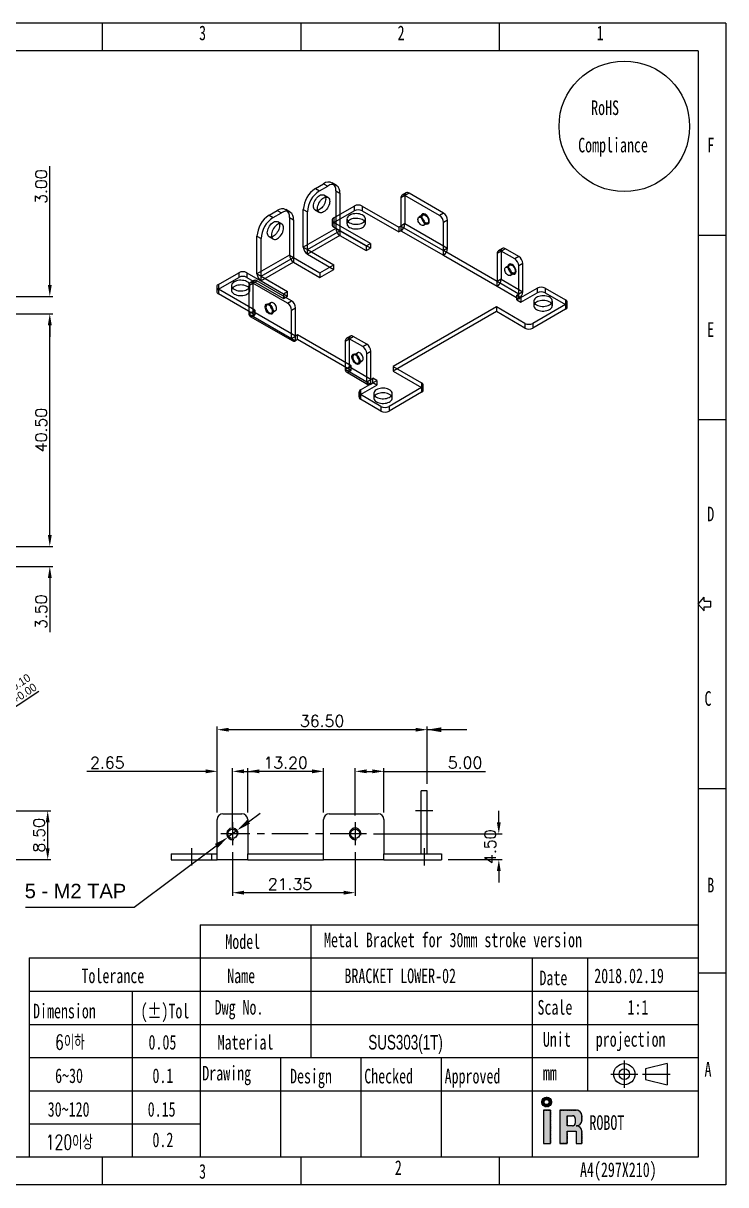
# Model space of a CAD drawing. Header units: millimetres. Extents: x 0 to 585, y 0 to 202.
# Drawn here: x 163.7 to 285.9, y 0 to 202.2 of the extents above; entities that cross this region are included whole.
import ezdxf

# ---------------------------------------------------------------- set-up
doc = ezdxf.new("R2010")
doc.units = ezdxf.units.MM
doc.header["$LTSCALE"] = 0.5
doc.linetypes.add('CENTER', pattern=[0.6, 0.375, -0.075, 0.075, -0.075])
doc.linetypes.add('CENTERX2', pattern=[20.32, 12.7, -2.54, 2.54, -2.54])
for name, color, linetype in [('C', 1, 'Continuous'), ('CENTER', 1, 'CENTERX2'), ('Construction', 6, 'Continuous'), ('LOGO', 100, 'Continuous'), ('TEXT', 102, 'Continuous')]:
    doc.layers.add(name, color=color, linetype=linetype)
doc.styles.add('SLDTEXTSTYLE0', font='TXT', dxfattribs={"width": 0.7})
doc.styles.add('SLDTEXTSTYLE1', font='TXT', dxfattribs={"width": 0.7, "bigfont": 'bigfont'})
doc.styles.get("Standard").update_dxf_attribs({"font": 'arial.ttf'})
doc.styles.add('USER2', font='SIMPLEX.SHX')
doc.dimstyles.new('BASE80', dxfattribs={"dimscale": 0.8, "dimtxt": 2.5, "dimasz": 2.5, "dimexe": 0.7, "dimexo": 1.5, "dimtad": 1, "dimzin": 1, "dimdsep": 46, "dimtxsty": 'USER2', "dimcen": 0, "dimclrd": 6, "dimclre": 6, "dimclrt": 3, "dimadec": 0, "dimazin": 0, "dimtfac": 1, "dimtofl": 0, "dimtmove": 0, "dimatfit": 3, "dimfxl": 1, "dimtolj": 1, "dimtzin": 0, "dimlwe": -1, "dimarcsym": 0})
doc.dimstyles.new('ISO-25', dxfattribs={"dimtxt": 2.5, "dimasz": 2.5, "dimexe": 1.25, "dimexo": 0.625, "dimtad": 1, "dimtxsty": 'Standard', "dimcen": 2.5, "dimadec": 0, "dimazin": 0, "dimtfac": 1, "dimtmove": 0, "dimatfit": 3, "dimfxl": 1, "dimarcsym": 0})

# ---------------------------------------------------------------- blocks, each defined once
blk = doc.blocks.new('*D180')
at = {"color": 6}
for p, q in [((141.67, 65.08), (168.5, 65.08)), ((152.88, 56.58), (168.5, 56.58))]:
    blk.add_line(p, q, dxfattribs=at)
at = {"color": 6, "lineweight": -2}
blk.add_line((167.94, 58.58), (167.94, 63.08), dxfattribs=at)
at = {"color": 6}
for points in [[(167.6, 63.08), (168.27, 63.08), (167.94, 65.08)], [(167.6, 58.58), (168.27, 58.58), (167.94, 56.58)]]:
    blk.add_solid(points, dxfattribs=at)
at = {"layer": 'Defpoints', "color": 0}
for p in [(140.47, 65.08), (167.94, 65.08), (151.68, 56.58)]:
    blk.add_point(p, dxfattribs=at)
at = {"color": 3, "lineweight": 9, "insert": (166.44, 60.83), "char_height": 2, "attachment_point": 5, "rotation": 90, "style": 'USER2'}
blk.add_mtext('\\A1;8.50', dxfattribs=at)
blk = doc.blocks.new('*D201')
at = {"color": 6, "lineweight": -2}
blk.add_line((166.41, 85.84), (137.6, 67), dxfattribs=at)
at = {"color": 6}
blk.add_solid([(137.42, 67.27), (137.79, 66.72), (135.93, 65.9)], dxfattribs=at)
at = {"layer": 'Defpoints', "color": 0}
for p in [(135.93, 65.9), (133.42, 64.26)]:
    blk.add_point(p, dxfattribs=at)
at = {"color": 5, "insert": (160.35, 84.42), "char_height": 2, "attachment_point": 5, "rotation": 33.1951, "style": 'USER2'}
blk.add_mtext('\\A1;{\\fMS PGothic|b0|i0|c129|p34;\\C5;∅3.00\\H0.7x;\\S+0.10^ +0.00;}', dxfattribs=at)
blk = doc.blocks.new('*D153')
at = {"color": 6}
for p, q in [((144.18, 151.6), (168.86, 151.6)), ((149.68, 111.1), (168.86, 111.1))]:
    blk.add_line(p, q, dxfattribs=at)
at = {"color": 6, "lineweight": -2}
blk.add_line((168.3, 113.1), (168.3, 149.6), dxfattribs=at)
at = {"color": 6}
for points in [[(167.97, 149.6), (168.64, 149.6), (168.3, 151.6)], [(167.97, 113.1), (168.64, 113.1), (168.3, 111.1)]]:
    blk.add_solid(points, dxfattribs=at)
at = {"layer": 'Defpoints', "color": 0}
for p in [(142.98, 151.6), (168.3, 151.6), (148.48, 111.1)]:
    blk.add_point(p, dxfattribs=at)
at = {"color": 3, "lineweight": 9, "insert": (166.8, 131.35), "char_height": 2, "attachment_point": 5, "rotation": 90, "style": 'USER2'}
blk.add_mtext('\\A1;40.50', dxfattribs=at)
blk = doc.blocks.new('*D154')
at = {"color": 6, "lineweight": -2}
for p, q in [((168.3, 156.6), (168.3, 177.27)), ((168.3, 149.6), (168.3, 147.6))]:
    blk.add_line(p, q, dxfattribs=at)
at = {"color": 6}
for p, q in [((146.68, 154.6), (168.86, 154.6)), ((146.78, 151.6), (168.86, 151.6))]:
    blk.add_line(p, q, dxfattribs=at)
for points in [[(167.97, 156.6), (168.64, 156.6), (168.3, 154.6)], [(167.97, 149.6), (168.64, 149.6), (168.3, 151.6)]]:
    blk.add_solid(points, dxfattribs=at)
at = {"layer": 'Defpoints', "color": 0}
for p in [(145.48, 154.6), (145.58, 151.6), (168.3, 151.6)]:
    blk.add_point(p, dxfattribs=at)
at = {"color": 3, "lineweight": 9, "insert": (166.8, 173.72), "char_height": 2, "attachment_point": 5, "rotation": 90, "style": 'USER2'}
blk.add_mtext('\\A1;3.00', dxfattribs=at)
blk = doc.blocks.new('*D214')
at = {"color": 6, "lineweight": -2}
for p, q in [((168.3, 113.1), (168.3, 115.1)), ((168.3, 105.6), (168.3, 96.18))]:
    blk.add_line(p, q, dxfattribs=at)
at = {"color": 6}
for p, q in [((149.68, 111.1), (168.86, 111.1)), ((151.68, 107.6), (168.86, 107.6))]:
    blk.add_line(p, q, dxfattribs=at)
for points in [[(167.97, 113.1), (168.64, 113.1), (168.3, 111.1)], [(167.97, 105.6), (168.64, 105.6), (168.3, 107.6)]]:
    blk.add_solid(points, dxfattribs=at)
at = {"layer": 'Defpoints', "color": 0}
for p in [(148.48, 111.1), (168.3, 111.1), (150.48, 107.6)]:
    blk.add_point(p, dxfattribs=at)
at = {"color": 3, "lineweight": 9, "insert": (166.8, 99.73), "char_height": 2, "attachment_point": 5, "rotation": 90, "style": 'USER2'}
blk.add_mtext('\\A1;3.50', dxfattribs=at)
blk = doc.blocks.new('*D172')
at = {"color": 1, "lineweight": -2}
for p, q in [((202.88, 63.17), (204.89, 64.67)), ((200.88, 61.68), (199.28, 60.48)), ((182.98, 48.31), (197.27, 58.98)), ((164.09, 48.31), (182.98, 48.31))]:
    blk.add_line(p, q, dxfattribs=at)
blk.add_arc((200.08, 61.08), 1, 195, 274.048, dxfattribs=at)
at = {"color": 1}
for points in [[(202.63, 63.51), (203.13, 62.84), (200.88, 61.68)], [(197.02, 59.32), (197.52, 58.65), (199.28, 60.48)]]:
    blk.add_solid(points, dxfattribs=at)
at = {"layer": 'Defpoints', "color": 0}
for p in [(200.88, 61.68), (199.28, 60.48)]:
    blk.add_point(p, dxfattribs=at)
at = {"color": 2, "insert": (172.77, 51.11), "char_height": 2.5, "attachment_point": 5}
blk.add_mtext('5 - M2 TAP ', dxfattribs=at)
blk = doc.blocks.new('*D173')
at = {"color": 6}
for p, q in [((221.43, 64.28), (221.43, 72.51)), ((226.43, 64.78), (226.43, 72.51))]:
    blk.add_line(p, q, dxfattribs=at)
at = {"color": 6, "lineweight": -2}
for p, q in [((223.43, 71.95), (224.43, 71.95)), ((226.43, 71.95), (244.09, 71.95))]:
    blk.add_line(p, q, dxfattribs=at)
at = {"color": 6}
for points in [[(223.43, 72.29), (223.43, 71.62), (221.43, 71.95)], [(224.43, 72.29), (224.43, 71.62), (226.43, 71.95)]]:
    blk.add_solid(points, dxfattribs=at)
at = {"layer": 'Defpoints', "color": 0}
for p in [(226.43, 71.95), (221.43, 63.08), (226.43, 63.58)]:
    blk.add_point(p, dxfattribs=at)
at = {"color": 3, "lineweight": 9, "insert": (240.55, 73.45), "char_height": 2, "attachment_point": 5, "style": 'USER2'}
blk.add_mtext('\\A1;5.00', dxfattribs=at)
blk = doc.blocks.new('*D174')
at = {"color": 6, "lineweight": -2}
for p, q in [((246.42, 63.08), (246.42, 65.08)), ((246.42, 54.58), (246.42, 52.58))]:
    blk.add_line(p, q, dxfattribs=at)
at = {"color": 6}
for p, q in [((224.63, 61.08), (246.98, 61.08)), ((237.63, 56.58), (246.98, 56.58))]:
    blk.add_line(p, q, dxfattribs=at)
for points in [[(246.08, 63.08), (246.75, 63.08), (246.42, 61.08)], [(246.08, 54.58), (246.75, 54.58), (246.42, 56.58)]]:
    blk.add_solid(points, dxfattribs=at)
at = {"layer": 'Defpoints', "color": 0}
for p in [(223.43, 61.08), (246.42, 61.08), (236.43, 56.58)]:
    blk.add_point(p, dxfattribs=at)
at = {"color": 3, "lineweight": 9, "insert": (244.92, 58.83), "char_height": 2, "attachment_point": 5, "rotation": 90, "style": 'USER2'}
blk.add_mtext('\\A1;4.50', dxfattribs=at)
blk = doc.blocks.new('*D175')
at = {"color": 6, "lineweight": -2}
for p, q in [((195.43, 71.95), (174.76, 71.95)), ((202.08, 71.95), (204.08, 71.95))]:
    blk.add_line(p, q, dxfattribs=at)
at = {"color": 6}
for p, q in [((197.43, 64.78), (197.43, 72.51)), ((200.08, 62.28), (200.08, 72.51))]:
    blk.add_line(p, q, dxfattribs=at)
for points in [[(195.43, 72.29), (195.43, 71.62), (197.43, 71.95)], [(202.08, 72.29), (202.08, 71.62), (200.08, 71.95)]]:
    blk.add_solid(points, dxfattribs=at)
at = {"layer": 'Defpoints', "color": 0}
for p in [(197.43, 71.95), (197.43, 63.58), (200.08, 61.08)]:
    blk.add_point(p, dxfattribs=at)
at = {"color": 3, "lineweight": 9, "insert": (178.31, 73.45), "char_height": 2, "attachment_point": 5, "style": 'USER2'}
blk.add_mtext('\\A1;2.65', dxfattribs=at)
blk = doc.blocks.new('*D220')
at = {"color": 6}
for p, q in [((197.43, 64.78), (197.43, 79.76)), ((233.93, 69.78), (233.93, 79.76))]:
    blk.add_line(p, q, dxfattribs=at)
at = {"color": 6, "lineweight": -2}
blk.add_line((231.93, 79.2), (199.43, 79.2), dxfattribs=at)
at = {"color": 6}
for points in [[(199.43, 79.53), (199.43, 78.86), (197.43, 79.2)], [(231.93, 79.53), (231.93, 78.86), (233.93, 79.2)]]:
    blk.add_solid(points, dxfattribs=at)
at = {"layer": 'Defpoints', "color": 0}
for p in [(197.43, 79.2), (233.93, 68.58), (197.43, 63.58)]:
    blk.add_point(p, dxfattribs=at)
at = {"color": 3, "lineweight": 9, "insert": (215.68, 80.7), "char_height": 2, "attachment_point": 5, "style": 'USER2'}
blk.add_mtext('\\A1;36.50', dxfattribs=at)
blk = doc.blocks.new('*D176')
at = {"color": 6}
for p, q in [((202.73, 64.78), (202.73, 72.51)), ((215.93, 64.78), (215.93, 72.51))]:
    blk.add_line(p, q, dxfattribs=at)
at = {"color": 6, "lineweight": -2}
blk.add_line((213.93, 71.95), (204.73, 71.95), dxfattribs=at)
at = {"color": 6}
for points in [[(204.73, 72.29), (204.73, 71.62), (202.73, 71.95)], [(213.93, 72.29), (213.93, 71.62), (215.93, 71.95)]]:
    blk.add_solid(points, dxfattribs=at)
at = {"layer": 'Defpoints', "color": 0}
for p in [(202.73, 71.95), (202.73, 63.58), (215.93, 63.58)]:
    blk.add_point(p, dxfattribs=at)
at = {"color": 3, "lineweight": 9, "insert": (209.33, 73.45), "char_height": 2, "attachment_point": 5, "style": 'USER2'}
blk.add_mtext('\\A1;13.20', dxfattribs=at)
blk = doc.blocks.new('*D221')
at = {"color": 6}
for p, q in [((200.08, 57.88), (200.08, 50.27)), ((221.43, 57.88), (221.43, 50.27))]:
    blk.add_line(p, q, dxfattribs=at)
at = {"color": 6, "lineweight": -2}
blk.add_line((219.43, 50.83), (202.08, 50.83), dxfattribs=at)
at = {"color": 6}
for points in [[(202.08, 51.17), (202.08, 50.5), (200.08, 50.83)], [(219.43, 51.17), (219.43, 50.5), (221.43, 50.83)]]:
    blk.add_solid(points, dxfattribs=at)
at = {"layer": 'Defpoints', "color": 0}
for p in [(200.08, 59.08), (221.43, 59.08), (200.08, 50.83)]:
    blk.add_point(p, dxfattribs=at)
at = {"color": 3, "lineweight": 9, "insert": (210.09, 52.33), "char_height": 2, "attachment_point": 5, "style": 'USER2'}
blk.add_mtext('\\A1;21.35', dxfattribs=at)

msp = doc.modelspace()

# ---------------------------------------------------------------- hatches: boundary and pattern name
at = {"layer": 'LOGO'}
h = msp.add_hatch(color=256, dxfattribs=at)
edge = h.paths.add_edge_path(flags=0)
edge.add_arc((254.732, 14.389), 0.843, 0, 360)
edge = h.paths.add_edge_path(flags=0)
edge.add_arc((254.732, 14.389), 0.448, 0, 360)
msp.add_hatch(color=256, dxfattribs=at).paths.add_polyline_path([(254.164, 12.984), (254.164, 7.202), (255.382, 7.202), (255.382, 12.984)], flags=0)
h = msp.add_hatch(color=256, dxfattribs=at)
edge = h.paths.add_edge_path(flags=0)
edge.add_line((260.852, 11.214), (260.852, 12.021))
edge.add_arc((259.89, 12.021), 0.963, 0, 90)
edge.add_line((259.89, 12.984), (257.051, 12.984))
edge.add_line((257.051, 12.984), (257.051, 7.202))
edge.add_line((257.051, 7.202), (258.293, 7.202))
edge.add_line((258.293, 7.202), (258.293, 9.352))
edge.add_line((258.293, 9.352), (259.89, 9.352))
edge.add_line((259.89, 9.352), (259.89, 7.202))
edge.add_line((259.89, 7.202), (260.852, 7.202))
edge.add_line((260.852, 7.202), (260.852, 9.289))
edge.add_arc((259.89, 9.289), 0.963, 0, 90)
edge.add_arc((259.89, 11.214), 0.963, 270, 360)
edge = h.paths.add_edge_path(flags=0)
edge.add_line((259.724, 11.54), (259.724, 10.733))
edge.add_arc((259.243, 10.733), 0.481, 270, 360, ccw=False)
edge.add_line((259.243, 10.251), (258.293, 10.251))
edge.add_line((258.293, 10.251), (258.293, 12.021))
edge.add_line((258.293, 12.021), (259.243, 12.021))
edge.add_arc((259.243, 11.54), 0.481, 0, 90, ccw=False)

# ---------------------------------------------------------------- linework, layer by layer
at = {"color": 6, "lineweight": 9}
for p, q in [((285.899, 202.151), (0, 202.151)), ((177.484, 197.338), (177.484, 202.151)), ((212.018, 197.338), (212.018, 202.151)), ((212.018, 197.338), (212.018, 202.151)), ((246.552, 197.338), (246.552, 202.151)), ((285.899, 202.151), (285.899, 0)), ((281.086, 197.338), (4.813, 197.338)), ((281.086, 197.338), (281.086, 4.813)), ((281.086, 165.282), (285.899, 165.282)), ((281.086, 133.179), (285.899, 133.179)), ((281.086, 101.075), (282.128, 102.276)), ((281.086, 101.075), (282.128, 99.875)), ((282.128, 101.557), (282.128, 102.276)), ((282.128, 101.557), (282.128, 101.788)), ((282.128, 101.557), (283.327, 101.557)), ((283.327, 100.594), (283.327, 101.557)), ((282.128, 99.875), (282.128, 100.594)), ((282.128, 100.594), (283.327, 100.594)), ((281.086, 68.972), (285.899, 68.972)), ((194.45, 45.243), (194.45, 4.813)), ((194.45, 45.243), (281.086, 45.243)), ((213.702, 45.243), (213.702, 22.14)), ((164.701, 39.468), (281.086, 39.468)), ((164.701, 39.468), (164.701, 4.813)), ((252.207, 39.468), (252.207, 4.813)), ((261.833, 39.468), (261.833, 27.916)), ((281.086, 36.868), (285.899, 36.868)), ((164.701, 33.692), (194.45, 33.692)), ((182.649, 33.692), (182.649, 4.813)), ((194.45, 33.692), (281.086, 33.692)), ((164.701, 27.916), (194.45, 27.916)), ((194.45, 27.916), (281.086, 27.916)), ((261.833, 27.916), (261.833, 16.365)), ((164.701, 22.14), (194.45, 22.14)), ((194.45, 22.14), (281.086, 22.14)), ((208.454, 22.14), (208.454, 4.813)), ((222.412, 22.14), (222.412, 4.813)), ((236.37, 22.14), (236.37, 4.813)), ((268.251, 21.613), (268.251, 16.875)), ((275.689, 21.087), (271.936, 20.165)), ((275.689, 21.087), (275.689, 17.402)), ((265.882, 19.244), (270.62, 19.244)), ((271.41, 19.244), (276.215, 19.244)), ((271.936, 20.165), (271.936, 18.323)), ((271.936, 18.323), (275.689, 17.402)), ((164.701, 16.365), (194.45, 16.365)), ((194.45, 16.365), (281.086, 16.365)), ((164.701, 10.589), (194.45, 10.589)), ((281.086, 4.813), (4.813, 4.813)), ((177.484, 0), (177.484, 4.813)), ((212.018, 0), (212.018, 4.813)), ((212.018, 0), (212.018, 4.813)), ((246.552, 0), (246.552, 4.813)), ((285.899, 0), (0, 0))]:
    msp.add_line(p, q, dxfattribs=at)
at = {"color": 7, "linetype": 'Continuous', "lineweight": 25}
for p, q in [((214.531, 173.394), (215.945, 174.211)), ((215.945, 174.211), (216.652, 173.802)), ((218.152, 173.951), (217.445, 174.359)), ((214.531, 173.394), (215.238, 172.986)), ((215.238, 172.986), (216.652, 173.802)), ((216.695, 171.835), (215.988, 172.243)), ((218.066, 172.986), (218.066, 166.453)), ((218.066, 172.986), (218.773, 172.577)), ((218.773, 172.577), (218.773, 166.045)), ((230.087, 172.169), (229.38, 171.761)), ((230.294, 172.627), (229.587, 172.218)), ((230.794, 172.577), (230.087, 172.169)), ((236.097, 168.699), (230.087, 172.169)), ((230.087, 172.169), (230.087, 167.27)), ((236.804, 169.107), (230.794, 172.577)), ((217.713, 168.29), (221.248, 170.331)), ((221.248, 170.331), (221.248, 169.515)), ((222.662, 170.331), (222.662, 169.515)), ((222.662, 170.331), (229.026, 166.657)), ((229.38, 171.761), (229.38, 166.861)), ((206.47, 168.741), (207.884, 169.557)), ((206.47, 168.741), (207.177, 168.332)), ((207.177, 168.332), (208.591, 169.149)), ((207.884, 169.557), (208.591, 169.149)), ((210.091, 169.297), (209.384, 169.706)), ((210.005, 168.332), (210.005, 161.8)), ((210.005, 168.332), (210.712, 167.924)), ((210.712, 167.924), (210.712, 161.391)), ((212.409, 163.188), (212.409, 169.72)), ((212.409, 169.72), (213.116, 169.312)), ((213.116, 162.779), (213.116, 169.312)), ((214.488, 169.645), (215.195, 169.237)), ((217.42, 167.882), (217.42, 167.065)), ((217.713, 167.474), (221.248, 169.515)), ((217.713, 168.29), (217.713, 167.474)), ((220.002, 168.086), (220.002, 167.269)), ((222.662, 169.515), (229.026, 165.841)), ((223.202, 167.269), (223.202, 168.086)), ((233.222, 168.779), (232.515, 168.371)), ((236.804, 169.107), (236.097, 168.699)), ((237.512, 167.883), (236.804, 167.474)), ((237.512, 162.983), (237.512, 167.883)), ((208.661, 167.197), (207.953, 167.605)), ((218.066, 166.453), (212.409, 163.188)), ((213.116, 162.779), (218.773, 166.045)), ((217.713, 167.474), (217.713, 166.657)), ((224.076, 163.8), (217.713, 167.474)), ((224.076, 162.983), (217.713, 166.657)), ((218.066, 166.453), (218.773, 166.045)), ((218.773, 166.045), (223.369, 163.392)), ((218.773, 166.045), (218.773, 165.228)), ((229.38, 166.861), (229.026, 166.657)), ((229.026, 166.657), (229.026, 165.841)), ((229.38, 166.045), (229.026, 165.841)), ((230.087, 167.27), (229.38, 166.861)), ((229.38, 166.861), (236.804, 162.575)), ((229.38, 166.861), (229.38, 166.045)), ((229.38, 166.045), (236.804, 161.759)), ((230.087, 167.27), (237.512, 162.983)), ((233.315, 166.985), (234.022, 167.394)), ((236.804, 162.575), (236.804, 167.474)), ((204.348, 158.534), (204.348, 165.066)), ((204.348, 165.066), (205.055, 164.658)), ((205.055, 158.126), (205.055, 164.658)), ((206.454, 165.007), (207.161, 164.599)), ((218.773, 165.228), (213.116, 161.963)), ((218.773, 165.228), (223.369, 162.575)), ((223.369, 163.392), (224.076, 163.8)), ((224.076, 163.8), (224.076, 162.983)), ((210.005, 161.8), (204.348, 158.534)), ((210.005, 161.8), (210.712, 161.391)), ((212.409, 163.188), (213.116, 162.779)), ((213.116, 162.779), (217.713, 160.126)), ((213.116, 161.963), (213.116, 162.779)), ((213.116, 161.963), (217.713, 159.309)), ((223.369, 163.392), (223.369, 162.575)), ((223.369, 162.575), (224.076, 162.983)), ((237.512, 162.983), (236.804, 162.575)), ((236.804, 161.759), (236.804, 162.575)), ((246.138, 157.187), (236.804, 162.575)), ((236.804, 161.759), (246.138, 156.37)), ((246.845, 162.494), (246.138, 162.086)), ((246.138, 162.086), (246.138, 157.187)), ((247.052, 162.952), (246.345, 162.544)), ((247.552, 162.903), (246.845, 162.495)), ((249.179, 161.147), (246.845, 162.495)), ((246.845, 162.494), (246.845, 157.595)), ((249.886, 161.556), (247.552, 162.903)), ((205.055, 158.126), (210.712, 161.391)), ((210.712, 160.575), (205.055, 157.309)), ((210.712, 161.391), (215.308, 158.738)), ((210.712, 161.391), (210.712, 160.575)), ((210.712, 160.575), (215.308, 157.922)), ((215.308, 158.738), (217.713, 160.126)), ((217.713, 159.309), (217.713, 160.126)), ((248.319, 160.064), (247.612, 159.656)), ((249.886, 161.556), (249.179, 161.147)), ((250.593, 160.331), (249.886, 159.923)), ((249.886, 155.023), (249.886, 159.923)), ((250.593, 155.432), (250.593, 160.331)), ((197.631, 156.697), (201.166, 158.738)), ((197.631, 155.881), (201.166, 157.922)), ((201.166, 158.738), (201.166, 157.922)), ((202.58, 158.738), (202.58, 157.922)), ((202.58, 158.738), (208.944, 155.064)), ((202.58, 157.922), (208.944, 154.248)), ((204.348, 158.534), (205.055, 158.126)), ((205.055, 158.126), (209.652, 155.472)), ((205.055, 157.309), (205.055, 158.126)), ((215.308, 157.922), (217.713, 159.309)), ((215.308, 158.738), (215.308, 157.922)), ((248.412, 158.27), (249.119, 158.678)), ((197.338, 156.289), (197.338, 155.472)), ((197.631, 156.697), (197.631, 155.881)), ((203.995, 152.207), (197.631, 155.881)), ((197.631, 155.881), (197.631, 155.064)), ((199.92, 156.493), (199.92, 155.676)), ((202.934, 156.494), (203.641, 156.902)), ((202.934, 156.494), (202.934, 151.595)), ((203.12, 155.676), (203.12, 156.493)), ((203.848, 157.36), (203.141, 156.952)), ((203.641, 156.902), (204.348, 157.31)), ((203.641, 156.902), (203.641, 152.003)), ((209.652, 153.432), (203.641, 156.902)), ((210.359, 153.841), (204.348, 157.31)), ((205.055, 157.309), (209.652, 154.656)), ((246.845, 157.595), (246.138, 157.187)), ((246.138, 156.37), (246.138, 157.187)), ((249.886, 155.023), (246.138, 157.187)), ((246.138, 156.37), (249.886, 154.207)), ((246.845, 157.595), (250.593, 155.432)), ((250.239, 154.411), (253.068, 156.044)), ((253.068, 156.044), (253.068, 155.227)), ((254.482, 156.044), (254.482, 155.227)), ((254.482, 156.044), (258.018, 154.003)), ((203.995, 151.39), (197.631, 155.064)), ((208.944, 155.064), (209.652, 155.472)), ((208.944, 155.064), (208.944, 154.248)), ((208.944, 154.248), (209.652, 154.656)), ((209.652, 154.656), (209.652, 155.472)), ((209.652, 153.432), (210.359, 153.841)), ((249.886, 155.023), (249.532, 154.819)), ((249.532, 154.003), (249.532, 154.819)), ((249.532, 154.819), (250.239, 154.411)), ((249.886, 154.207), (249.532, 154.003)), ((249.532, 154.003), (250.239, 153.595)), ((250.593, 155.432), (249.886, 155.023)), ((249.886, 154.207), (249.886, 155.023)), ((250.239, 153.595), (253.068, 155.227)), ((250.239, 154.411), (250.239, 153.595)), ((252.529, 153.799), (252.529, 152.982)), ((254.482, 155.227), (258.018, 153.186)), ((255.729, 152.982), (255.729, 153.799)), ((258.018, 154.003), (258.018, 153.186)), ((202.934, 151.595), (203.641, 152.003)), ((203.641, 152.003), (203.995, 152.207)), ((211.066, 147.717), (203.641, 152.003)), ((203.641, 152.003), (203.641, 151.186)), ((203.995, 152.207), (203.995, 151.39)), ((206.777, 153.512), (206.07, 153.104)), ((206.869, 151.719), (207.577, 152.127)), ((210.359, 152.208), (211.066, 152.616)), ((210.359, 147.308), (210.359, 152.208)), ((211.066, 147.717), (211.066, 152.616)), ((245.997, 152.778), (228.036, 142.41)), ((245.997, 151.962), (228.036, 141.593)), ((245.997, 152.778), (245.997, 151.962)), ((250.947, 149.921), (245.997, 152.778)), ((250.947, 149.104), (245.997, 151.962)), ((258.018, 153.187), (252.361, 149.921)), ((258.018, 152.37), (252.361, 149.104)), ((258.018, 153.187), (258.018, 152.37)), ((258.311, 152.778), (258.311, 153.595)), ((202.934, 151.595), (210.359, 147.308)), ((203.141, 151.137), (210.566, 146.851)), ((203.641, 151.186), (203.995, 151.39)), ((203.641, 151.186), (211.066, 146.9)), ((250.947, 149.921), (250.947, 149.104)), ((252.361, 149.921), (252.361, 149.104)), ((210.359, 147.308), (211.066, 147.717)), ((211.419, 147.921), (211.066, 147.717)), ((211.066, 146.9), (211.066, 147.717)), ((220.753, 142.532), (211.419, 147.921)), ((211.419, 147.104), (211.419, 147.921)), ((220.607, 147.685), (219.9, 147.277)), ((220.4, 147.228), (221.107, 147.636)), ((223.44, 146.289), (221.107, 147.636)), ((211.419, 147.104), (211.066, 146.9)), ((220.753, 141.716), (211.419, 147.104)), ((219.692, 146.819), (220.4, 147.228)), ((219.692, 146.819), (219.692, 141.92)), ((220.4, 147.228), (220.4, 142.328)), ((222.733, 145.881), (220.4, 147.228)), ((222.733, 145.881), (223.44, 146.289)), ((221.873, 144.797), (221.166, 144.389)), ((223.44, 144.656), (224.147, 145.064)), ((223.44, 139.757), (223.44, 144.656)), ((224.147, 140.165), (224.147, 145.064)), ((219.692, 141.92), (220.4, 142.328)), ((219.692, 141.92), (223.44, 139.757)), ((220.4, 142.328), (220.753, 142.532)), ((220.4, 141.512), (220.4, 142.328)), ((224.147, 140.165), (220.4, 142.328)), ((220.4, 141.512), (220.753, 141.716)), ((220.4, 141.512), (224.147, 139.348)), ((220.753, 141.716), (220.753, 142.532)), ((221.966, 143.003), (222.673, 143.412)), ((228.036, 142.41), (232.986, 139.553)), ((228.036, 142.41), (228.036, 141.593)), ((228.036, 141.593), (232.986, 138.736)), ((219.9, 141.462), (223.647, 139.299)), ((222.379, 138.328), (225.208, 139.961)), ((223.44, 139.757), (224.147, 140.165)), ((224.147, 140.165), (224.501, 140.369)), ((224.147, 139.348), (224.147, 140.165)), ((224.147, 139.348), (224.501, 139.552)), ((225.208, 139.961), (224.501, 140.369)), ((224.501, 139.552), (224.501, 140.369)), ((225.208, 139.144), (224.501, 139.552)), ((225.208, 139.961), (225.208, 139.144)), ((232.986, 139.553), (232.986, 138.736)), ((222.087, 137.92), (222.087, 137.103)), ((222.379, 137.511), (225.208, 139.144)), ((222.379, 138.328), (222.379, 137.511)), ((222.379, 137.512), (222.379, 136.695)), ((225.915, 135.47), (222.379, 137.512)), ((224.669, 137.716), (224.669, 136.899)), ((232.986, 138.736), (227.329, 135.47)), ((232.986, 137.92), (227.329, 134.654)), ((227.869, 136.899), (227.869, 137.716)), ((232.986, 138.736), (232.986, 137.92)), ((233.279, 138.328), (233.279, 139.144)), ((225.915, 134.654), (222.379, 136.695)), ((225.915, 135.47), (225.915, 134.654)), ((227.329, 135.47), (227.329, 134.654))]:
    msp.add_line(p, q, dxfattribs=at)
at = {"color": 7, "linetype": 'Continuous', "lineweight": 15}
for p, q in [((233.928, 68.579), (232.928, 68.579)), ((232.928, 65.579), (232.928, 68.579)), ((233.928, 65.579), (233.928, 68.579)), ((232.928, 57.579), (232.928, 65.579)), ((233.928, 57.579), (233.928, 65.579)), ((197.428, 57.579), (197.428, 63.579)), ((198.428, 64.579), (201.728, 64.579)), ((202.728, 63.579), (202.728, 57.579)), ((215.928, 57.579), (215.928, 63.579)), ((216.928, 64.579), (225.428, 64.579)), ((226.428, 63.579), (226.428, 57.579)), ((189.428, 57.579), (190.428, 57.579)), ((190.428, 57.579), (195.428, 57.579)), ((195.428, 57.579), (196.428, 57.579)), ((196.428, 57.579), (196.428, 56.579)), ((196.428, 57.579), (197.428, 57.579)), ((197.428, 56.579), (197.428, 57.579)), ((202.728, 56.579), (202.728, 57.579)), ((202.728, 57.579), (215.928, 57.579)), ((215.928, 56.579), (215.928, 57.579)), ((226.428, 56.579), (226.428, 57.579)), ((226.428, 57.579), (235.428, 57.579)), ((235.428, 57.579), (236.428, 57.579)), ((236.428, 57.579), (236.428, 56.579)), ((189.428, 56.579), (190.428, 56.579)), ((190.428, 56.579), (195.428, 56.579)), ((195.428, 56.579), (196.428, 56.579)), ((196.428, 56.579), (197.428, 56.579)), ((202.728, 56.579), (197.428, 56.579)), ((202.728, 56.579), (215.928, 56.579)), ((226.428, 56.579), (215.928, 56.579)), ((226.428, 56.579), (235.428, 56.579)), ((235.428, 56.579), (236.428, 56.579))]:
    msp.add_line(p, q, dxfattribs=at)
at = {"color": 100, "linetype": 'Continuous', "lineweight": 18}
for p, q in [((255.382, 12.984), (254.164, 12.984)), ((254.164, 12.984), (254.164, 7.202)), ((255.382, 7.202), (255.382, 12.984)), ((259.89, 12.984), (257.051, 12.984)), ((257.051, 12.984), (257.051, 7.202)), ((258.293, 10.251), (258.293, 12.021)), ((258.293, 12.021), (259.243, 12.021)), ((259.243, 10.251), (258.293, 10.251)), ((259.724, 11.54), (259.724, 10.733)), ((260.852, 11.214), (260.852, 12.021)), ((258.293, 7.202), (258.293, 9.352)), ((258.293, 9.352), (259.89, 9.352)), ((259.89, 9.352), (259.89, 7.202)), ((260.852, 7.202), (260.852, 9.289)), ((254.164, 7.202), (255.382, 7.202)), ((257.051, 7.202), (258.293, 7.202)), ((259.89, 7.202), (260.852, 7.202))]:
    msp.add_line(p, q, dxfattribs=at)
at = {"color": 102, "linetype": 'CENTER', "lineweight": 18}
for p, q in [((254.164, 12.984), (255.382, 12.984)), ((254.164, 12.984), (254.164, 7.202)), ((255.382, 12.984), (255.382, 7.202)), ((257.051, 12.984), (257.051, 7.202)), ((257.051, 12.984), (259.89, 12.984)), ((258.293, 12.021), (259.243, 12.021)), ((258.293, 12.021), (258.293, 10.251)), ((259.243, 10.251), (258.293, 10.251)), ((259.724, 11.54), (259.724, 10.733)), ((260.852, 12.021), (260.852, 11.214)), ((258.293, 9.352), (258.293, 7.202)), ((258.293, 9.352), (259.89, 9.352)), ((259.89, 9.352), (259.89, 7.202)), ((260.852, 9.289), (260.852, 7.202)), ((254.164, 7.202), (255.382, 7.202)), ((258.293, 7.202), (257.051, 7.202)), ((259.89, 7.202), (260.852, 7.202))]:
    msp.add_line(p, q, dxfattribs=at)
at = {"color": 7, "linetype": 'Continuous', "lineweight": 25, "flags": 128}
for points in [[(214.177, 170.332), (214.193, 170.554), (214.241, 170.788), (214.319, 171.027), (214.425, 171.263), (214.556, 171.489), (214.707, 171.699), (214.875, 171.886), (215.053, 172.044), (215.238, 172.169), (215.422, 172.257), (215.6, 172.305), (215.768, 172.311), (215.919, 172.276), (216.05, 172.201), (216.156, 172.087), (216.234, 171.939), (216.282, 171.76), (216.298, 171.557), (216.282, 171.335), (216.234, 171.101), (216.156, 170.862), (216.05, 170.626), (215.919, 170.4), (215.768, 170.19), (215.6, 170.003), (215.422, 169.845), (215.238, 169.72), (215.053, 169.632), (214.875, 169.584), (214.707, 169.578), (214.556, 169.613), (214.425, 169.688), (214.319, 169.802), (214.241, 169.95), (214.193, 170.129), (214.177, 170.332)], [(215.945, 169.311), (215.761, 169.224), (215.582, 169.176), (215.414, 169.169), (215.263, 169.204), (215.132, 169.28), (215.026, 169.394), (214.948, 169.542), (214.9, 169.721), (214.884, 169.924), (214.9, 170.146), (214.948, 170.38), (215.026, 170.618), (215.132, 170.854), (215.263, 171.081), (215.414, 171.291), (215.582, 171.478), (215.761, 171.636), (215.945, 171.761), (216.129, 171.849), (216.308, 171.897), (216.475, 171.903), (216.627, 171.868), (216.757, 171.793), (216.863, 171.679), (216.941, 171.531), (216.989, 171.352), (217.005, 171.149), (216.989, 170.927), (216.941, 170.693), (216.863, 170.454), (216.757, 170.218), (216.627, 169.992), (216.475, 169.782), (216.308, 169.595), (216.129, 169.436), (215.945, 169.311)], [(220.47, 167.433), (220.678, 167.332), (220.912, 167.253), (221.166, 167.197), (221.432, 167.168), (221.703, 167.164), (221.972, 167.187), (222.23, 167.236), (222.469, 167.31), (222.684, 167.406), (222.868, 167.521), (223.015, 167.653), (223.121, 167.797), (223.184, 167.949), (223.201, 168.106), (223.173, 168.261), (223.099, 168.412), (222.982, 168.553), (222.825, 168.681), (222.633, 168.792), (222.411, 168.883), (222.167, 168.95), (221.905, 168.993), (221.636, 169.009), (221.365, 168.999), (221.101, 168.963), (220.851, 168.902), (220.623, 168.817), (220.423, 168.711), (220.257, 168.587), (220.13, 168.449), (220.045, 168.3), (220.005, 168.145), (220.011, 167.988), (220.062, 167.834), (220.158, 167.688), (220.295, 167.553), (220.47, 167.433)], [(220.47, 166.616), (220.678, 166.515), (220.912, 166.436), (221.166, 166.381), (221.432, 166.351), (221.703, 166.348), (221.972, 166.371), (222.23, 166.42), (222.469, 166.493), (222.684, 166.589), (222.868, 166.705), (223.015, 166.836), (223.121, 166.98), (223.184, 167.133), (223.201, 167.289), (223.173, 167.445), (223.099, 167.596), (222.982, 167.737), (222.825, 167.865), (222.633, 167.976), (222.411, 168.066), (222.167, 168.134), (221.905, 168.176), (221.636, 168.193), (221.365, 168.183), (221.101, 168.147), (220.851, 168.085), (220.623, 168), (220.423, 167.894), (220.257, 167.77), (220.13, 167.632), (220.045, 167.483), (220.005, 167.328), (220.011, 167.172), (220.062, 167.018), (220.158, 166.871), (220.295, 166.736), (220.47, 166.616)], [(232.35, 168.005), (232.366, 168.152), (232.414, 168.271), (232.492, 168.356), (232.594, 168.401), (232.715, 168.405), (232.847, 168.366), (232.984, 168.287), (233.116, 168.173), (233.237, 168.03), (233.339, 167.867), (233.416, 167.693), (233.465, 167.518), (233.481, 167.352), (233.465, 167.205), (233.416, 167.086), (233.339, 167.001), (233.237, 166.955), (233.116, 166.952), (232.984, 166.99), (232.847, 167.069), (232.715, 167.183), (232.594, 167.326), (232.492, 167.49), (232.414, 167.664), (232.366, 167.839), (232.35, 168.005)], [(233.057, 168.413), (233.073, 168.56), (233.122, 168.679), (233.199, 168.764), (233.301, 168.81), (233.422, 168.813), (233.554, 168.774), (233.691, 168.696), (233.823, 168.581), (233.944, 168.439), (234.046, 168.275), (234.123, 168.101), (234.172, 167.926), (234.188, 167.76), (234.172, 167.613), (234.123, 167.494), (234.046, 167.409), (233.944, 167.363), (233.823, 167.36), (233.691, 167.399), (233.554, 167.477), (233.422, 167.591), (233.301, 167.734), (233.199, 167.898), (233.122, 168.072), (233.073, 168.247), (233.057, 168.413)], [(206.143, 165.694), (206.159, 165.916), (206.207, 166.15), (206.285, 166.389), (206.391, 166.625), (206.522, 166.851), (206.673, 167.061), (206.841, 167.248), (207.019, 167.406), (207.203, 167.531), (207.388, 167.619), (207.566, 167.667), (207.734, 167.673), (207.885, 167.638), (208.016, 167.563), (208.122, 167.449), (208.2, 167.301), (208.248, 167.122), (208.264, 166.919), (208.248, 166.697), (208.2, 166.463), (208.122, 166.224), (208.016, 165.988), (207.885, 165.762), (207.734, 165.552), (207.566, 165.365), (207.388, 165.207), (207.203, 165.082), (207.019, 164.994), (206.841, 164.946), (206.673, 164.94), (206.522, 164.975), (206.391, 165.05), (206.285, 165.164), (206.207, 165.312), (206.159, 165.491), (206.143, 165.694)], [(207.911, 167.123), (207.726, 166.998), (207.548, 166.84), (207.38, 166.653), (207.229, 166.443), (207.098, 166.216), (206.992, 165.98), (206.914, 165.742), (206.866, 165.508), (206.85, 165.286), (206.866, 165.083), (206.914, 164.904), (206.992, 164.756), (207.098, 164.642), (207.229, 164.566), (207.38, 164.531), (207.548, 164.538), (207.726, 164.586), (207.911, 164.673), (208.095, 164.798), (208.273, 164.957), (208.441, 165.144), (208.592, 165.354), (208.723, 165.58), (208.829, 165.816), (208.907, 166.055), (208.955, 166.289), (208.971, 166.51), (208.955, 166.714), (208.907, 166.892), (208.829, 167.041), (208.723, 167.155), (208.592, 167.23), (208.441, 167.265), (208.273, 167.259), (208.095, 167.211), (207.911, 167.123)], [(248.153, 159.698), (248.17, 159.845), (248.218, 159.964), (248.296, 160.049), (248.398, 160.094), (248.519, 160.098), (248.651, 160.059), (248.787, 159.98), (248.92, 159.866), (249.041, 159.723), (249.143, 159.56), (249.22, 159.386), (249.268, 159.211), (249.285, 159.045), (249.268, 158.898), (249.22, 158.779), (249.143, 158.694), (249.041, 158.648), (248.92, 158.645), (248.787, 158.683), (248.651, 158.762), (248.519, 158.876), (248.398, 159.019), (248.296, 159.183), (248.218, 159.357), (248.17, 159.532), (248.153, 159.698)], [(247.446, 159.29), (247.463, 159.437), (247.511, 159.556), (247.589, 159.641), (247.691, 159.686), (247.811, 159.69), (247.944, 159.651), (248.08, 159.572), (248.213, 159.458), (248.333, 159.315), (248.435, 159.152), (248.513, 158.978), (248.561, 158.802), (248.578, 158.637), (248.561, 158.49), (248.513, 158.37), (248.435, 158.285), (248.333, 158.24), (248.213, 158.237), (248.08, 158.275), (247.944, 158.354), (247.811, 158.468), (247.691, 158.611), (247.589, 158.774), (247.511, 158.949), (247.463, 159.124), (247.446, 159.29)], [(200.388, 155.84), (200.596, 155.739), (200.83, 155.66), (201.084, 155.604), (201.35, 155.575), (201.622, 155.571), (201.89, 155.594), (202.148, 155.643), (202.387, 155.717), (202.602, 155.813), (202.786, 155.928), (202.933, 156.06), (203.039, 156.204), (203.102, 156.356), (203.119, 156.513), (203.091, 156.668), (203.017, 156.819), (202.9, 156.96), (202.743, 157.088), (202.551, 157.199), (202.33, 157.29), (202.085, 157.357), (201.824, 157.4), (201.554, 157.416), (201.283, 157.406), (201.019, 157.37), (200.769, 157.309), (200.541, 157.224), (200.341, 157.118), (200.175, 156.994), (200.048, 156.856), (199.963, 156.707), (199.923, 156.552), (199.929, 156.395), (199.98, 156.241), (200.076, 156.095), (200.213, 155.96), (200.388, 155.84)], [(200.388, 155.023), (200.596, 154.922), (200.83, 154.843), (201.084, 154.788), (201.35, 154.758), (201.622, 154.755), (201.89, 154.778), (202.148, 154.827), (202.387, 154.9), (202.602, 154.996), (202.786, 155.112), (202.933, 155.243), (203.039, 155.387), (203.102, 155.54), (203.119, 155.696), (203.091, 155.852), (203.017, 156.003), (202.9, 156.144), (202.743, 156.272), (202.551, 156.383), (202.33, 156.473), (202.085, 156.541), (201.824, 156.583), (201.554, 156.6), (201.283, 156.59), (201.019, 156.554), (200.769, 156.492), (200.541, 156.407), (200.341, 156.301), (200.175, 156.177), (200.048, 156.039), (199.963, 155.89), (199.923, 155.735), (199.929, 155.579), (199.98, 155.425), (200.076, 155.278), (200.213, 155.143), (200.388, 155.023)], [(252.997, 153.146), (253.205, 153.045), (253.439, 152.965), (253.693, 152.91), (253.959, 152.88), (254.23, 152.877), (254.499, 152.9), (254.756, 152.949), (254.996, 153.023), (255.211, 153.119), (255.394, 153.234), (255.542, 153.366), (255.648, 153.51), (255.711, 153.662), (255.728, 153.818), (255.699, 153.974), (255.625, 154.125), (255.508, 154.266), (255.352, 154.394), (255.16, 154.505), (254.938, 154.595), (254.693, 154.663), (254.432, 154.706), (254.162, 154.722), (253.892, 154.712), (253.628, 154.676), (253.378, 154.615), (253.15, 154.53), (252.95, 154.424), (252.784, 154.3), (252.657, 154.161), (252.572, 154.013), (252.532, 153.858), (252.538, 153.701), (252.589, 153.547), (252.685, 153.401), (252.822, 153.266), (252.997, 153.146)], [(252.997, 152.329), (253.205, 152.228), (253.439, 152.149), (253.693, 152.094), (253.959, 152.064), (254.23, 152.061), (254.499, 152.084), (254.756, 152.133), (254.996, 152.206), (255.211, 152.302), (255.394, 152.417), (255.542, 152.549), (255.648, 152.693), (255.711, 152.846), (255.728, 153.002), (255.699, 153.158), (255.625, 153.308), (255.508, 153.45), (255.352, 153.578), (255.16, 153.688), (254.938, 153.779), (254.693, 153.846), (254.432, 153.889), (254.162, 153.906), (253.892, 153.896), (253.628, 153.86), (253.378, 153.798), (253.15, 153.713), (252.95, 153.607), (252.784, 153.483), (252.657, 153.345), (252.572, 153.196), (252.532, 153.041), (252.538, 152.884), (252.589, 152.731), (252.685, 152.584), (252.822, 152.449), (252.997, 152.329)], [(207.035, 152.085), (207.019, 152.251), (206.97, 152.426), (206.893, 152.6), (206.791, 152.764), (206.67, 152.906), (206.538, 153.021), (206.401, 153.099), (206.269, 153.138), (206.148, 153.135), (206.046, 153.089), (205.969, 153.004), (205.92, 152.885), (205.904, 152.738), (205.92, 152.572), (205.969, 152.397), (206.046, 152.223), (206.148, 152.059), (206.269, 151.916), (206.401, 151.802), (206.538, 151.724), (206.67, 151.685), (206.791, 151.688), (206.893, 151.734), (206.97, 151.819), (207.019, 151.938), (207.035, 152.085)], [(207.742, 152.493), (207.726, 152.659), (207.678, 152.834), (207.6, 153.008), (207.498, 153.172), (207.377, 153.315), (207.245, 153.429), (207.108, 153.507), (206.976, 153.546), (206.855, 153.543), (206.753, 153.497), (206.676, 153.412), (206.627, 153.293), (206.611, 153.146), (206.627, 152.98), (206.676, 152.805), (206.753, 152.631), (206.855, 152.468), (206.976, 152.325), (207.108, 152.211), (207.245, 152.132), (207.377, 152.093), (207.498, 152.097), (207.6, 152.142), (207.678, 152.227), (207.726, 152.346), (207.742, 152.493)], [(222.132, 143.37), (222.116, 143.536), (222.067, 143.711), (221.99, 143.885), (221.888, 144.048), (221.767, 144.191), (221.634, 144.305), (221.498, 144.384), (221.366, 144.423), (221.245, 144.419), (221.143, 144.374), (221.065, 144.289), (221.017, 144.17), (221.001, 144.023), (221.017, 143.857), (221.065, 143.682), (221.143, 143.508), (221.245, 143.344), (221.366, 143.201), (221.498, 143.087), (221.634, 143.008), (221.767, 142.97), (221.888, 142.973), (221.99, 143.019), (222.067, 143.104), (222.116, 143.223), (222.132, 143.37)], [(222.839, 143.778), (222.823, 143.944), (222.774, 144.119), (222.697, 144.293), (222.595, 144.457), (222.474, 144.599), (222.342, 144.714), (222.205, 144.792), (222.073, 144.831), (221.952, 144.828), (221.85, 144.782), (221.772, 144.697), (221.724, 144.578), (221.708, 144.431), (221.724, 144.265), (221.772, 144.09), (221.85, 143.916), (221.952, 143.752), (222.073, 143.609), (222.205, 143.495), (222.342, 143.417), (222.474, 143.378), (222.595, 143.381), (222.697, 143.427), (222.774, 143.512), (222.823, 143.631), (222.839, 143.778)], [(225.137, 137.062), (225.345, 136.962), (225.579, 136.882), (225.833, 136.827), (226.099, 136.797), (226.37, 136.794), (226.639, 136.817), (226.896, 136.866), (227.136, 136.94), (227.351, 137.035), (227.534, 137.151), (227.682, 137.282), (227.788, 137.426), (227.851, 137.579), (227.868, 137.735), (227.839, 137.891), (227.765, 138.042), (227.648, 138.183), (227.492, 138.311), (227.3, 138.422), (227.078, 138.512), (226.833, 138.58), (226.572, 138.622), (226.302, 138.639), (226.032, 138.629), (225.768, 138.593), (225.518, 138.531), (225.29, 138.446), (225.09, 138.34), (224.924, 138.216), (224.797, 138.078), (224.712, 137.929), (224.672, 137.774), (224.678, 137.618), (224.729, 137.464), (224.825, 137.317), (224.962, 137.182), (225.137, 137.062)], [(225.137, 136.246), (225.345, 136.145), (225.579, 136.066), (225.833, 136.01), (226.099, 135.981), (226.37, 135.977), (226.639, 136), (226.896, 136.05), (227.136, 136.123), (227.351, 136.219), (227.534, 136.334), (227.682, 136.466), (227.788, 136.61), (227.851, 136.762), (227.868, 136.919), (227.839, 137.074), (227.765, 137.225), (227.648, 137.367), (227.492, 137.494), (227.3, 137.605), (227.078, 137.696), (226.833, 137.763), (226.572, 137.806), (226.302, 137.823), (226.032, 137.813), (225.768, 137.776), (225.518, 137.715), (225.29, 137.63), (225.09, 137.524), (224.924, 137.4), (224.797, 137.262), (224.712, 137.113), (224.672, 136.958), (224.678, 136.801), (224.729, 136.647), (224.825, 136.501), (224.962, 136.366), (225.137, 136.246)]]:
    msp.add_lwpolyline(points, dxfattribs=at)
at = {"color": 7, "linetype": 'Continuous', "lineweight": 18, "flags": 128}
for points in [[(233.622, 167.27), (233.893, 167.176), (234.122, 167.22), (234.276, 167.397), (234.33, 167.678), (234.276, 168.022), (234.122, 168.375), (233.893, 168.685), (233.622, 168.903), (233.352, 168.997), (233.122, 168.952), (232.969, 168.776), (232.915, 168.495), (232.969, 168.151), (233.122, 167.798), (233.352, 167.488), (233.622, 167.27)], [(248.719, 158.555), (248.99, 158.461), (249.219, 158.505), (249.372, 158.682), (249.426, 158.963), (249.372, 159.307), (249.219, 159.66), (248.99, 159.969), (248.719, 160.188), (248.449, 160.282), (248.219, 160.237), (248.066, 160.061), (248.012, 159.78), (248.066, 159.436), (248.219, 159.083), (248.449, 158.773), (248.719, 158.555)], [(206.47, 151.595), (206.199, 151.813), (205.97, 152.123), (205.816, 152.476), (205.762, 152.82), (205.816, 153.101), (205.97, 153.277), (206.199, 153.322), (206.47, 153.228), (206.74, 153.01), (206.97, 152.7), (207.123, 152.347), (207.177, 152.003), (207.123, 151.722), (206.97, 151.545), (206.74, 151.501), (206.47, 151.595)], [(221.566, 142.88), (221.296, 143.098), (221.066, 143.408), (220.913, 143.761), (220.859, 144.104), (220.913, 144.386), (221.066, 144.562), (221.296, 144.607), (221.566, 144.513), (221.837, 144.294), (222.066, 143.985), (222.22, 143.632), (222.273, 143.288), (222.22, 143.007), (222.066, 142.83), (221.837, 142.786), (221.566, 142.88)]]:
    msp.add_lwpolyline(points, dxfattribs=at)
at = {"color": 6, "lineweight": 9}
for centre, radius in [((268.251, 184.201), 11.363), ((268.251, 19.244), 1.842), ((268.251, 19.244), 0.921)]:
    msp.add_circle(centre, radius, dxfattribs=at)
at = {"color": 7, "linetype": 'Continuous', "lineweight": 15}
for centre in [(200.078, 61.079), (221.428, 61.079)]:
    msp.add_circle(centre, 0.8, dxfattribs=at)
at = {"color": 100, "linetype": 'Continuous', "lineweight": 18}
for radius in [0.843, 0.448]:
    msp.add_circle((254.732, 14.389), radius, dxfattribs=at)
at = {"color": 102, "linetype": 'CENTER', "lineweight": 18}
for radius in [0.843, 0.448]:
    msp.add_circle((254.732, 14.389), radius, dxfattribs=at)
at = {"color": 7, "linetype": 'Continuous', "lineweight": 25}
for centre, radius, start, end in [((216.773, 173.195), 1.31, 350.78596, 129.20329), ((217.48, 172.787), 1.31, 350.78596, 129.20329), ((217.015, 169.51), 4.61, 122.60548, 177.39452), ((217.722, 169.102), 4.61, 122.60548, 177.39452), ((229.811, 171.831), 0.437, 50.79671, 189.21404), ((230.518, 172.239), 0.437, 50.79671, 189.21404), ((208.712, 168.542), 1.31, 350.78596, 129.20329), ((221.955, 168.966), 1.537, 62.60967, 117.39033), ((208.954, 164.857), 4.61, 122.60548, 177.39452), ((209.661, 164.449), 4.61, 122.60548, 177.39452), ((209.419, 168.134), 1.31, 350.78596, 129.20329), ((217.867, 167.882), 0.437, 110.78342, 249.21658), ((221.955, 168.15), 1.537, 62.60967, 117.39033), ((235.269, 167.405), 1.537, 2.60548, 57.39452), ((235.976, 167.813), 1.537, 2.60548, 57.39452), ((217.867, 167.065), 0.437, 110.78342, 249.21658), ((219.601, 166.523), 1.537, 182.60548, 237.39452), ((228.552, 167.339), 1.537, 302.60548, 357.39452), ((211.54, 161.87), 1.537, 182.60548, 237.39452), ((213.944, 163.257), 1.537, 182.60548, 237.39452), ((235.976, 163.053), 1.537, 302.60548, 357.39452), ((246.569, 162.156), 0.437, 50.79671, 189.21404), ((247.276, 162.564), 0.437, 50.79671, 189.21404), ((248.351, 159.853), 1.537, 2.60548, 57.39452), ((249.058, 160.261), 1.537, 2.60548, 57.39452), ((201.873, 157.373), 1.537, 62.60967, 117.39033), ((201.873, 156.557), 1.537, 62.60967, 117.39033), ((205.883, 158.604), 1.537, 182.60548, 237.39452), ((197.786, 156.289), 0.437, 110.78342, 249.21658), ((197.786, 155.472), 0.437, 110.78342, 249.21658), ((203.365, 156.564), 0.437, 50.79671, 189.21404), ((204.072, 156.972), 0.437, 50.79671, 189.21404), ((245.31, 157.665), 1.537, 302.60548, 357.39452), ((253.775, 154.679), 1.537, 62.60967, 117.39033), ((209.531, 152.546), 1.537, 2.60548, 57.39452), ((249.058, 155.502), 1.537, 302.60548, 357.39452), ((253.775, 153.863), 1.537, 62.60967, 117.39033), ((257.863, 153.595), 0.437, 290.78342, 69.21658), ((208.823, 152.138), 1.537, 2.60548, 57.39452), ((257.863, 152.778), 0.437, 290.78342, 69.21658), ((203.365, 151.525), 0.437, 170.78596, 309.20329), ((251.654, 151.286), 1.537, 242.60967, 297.39033), ((220.831, 147.297), 0.437, 50.79671, 189.21404), ((251.654, 150.469), 1.537, 242.60967, 297.39033), ((210.79, 147.238), 0.437, 170.78596, 309.20329), ((220.123, 146.889), 0.437, 50.79671, 189.21404), ((221.905, 144.586), 1.537, 2.60548, 57.39452), ((222.612, 144.994), 1.537, 2.60548, 57.39452), ((220.123, 141.85), 0.437, 170.78596, 309.20329), ((223.871, 139.687), 0.437, 170.78596, 309.20329), ((232.831, 139.144), 0.437, 290.78342, 69.21658), ((222.534, 137.92), 0.437, 110.78342, 249.21658), ((222.534, 137.103), 0.437, 110.78342, 249.21658), ((232.831, 138.328), 0.437, 290.78342, 69.21658), ((226.622, 136.835), 1.537, 242.60967, 297.39033), ((226.622, 136.019), 1.537, 242.60967, 297.39033)]:
    msp.add_arc(centre, radius, start, end, dxfattribs=at)
at = {"color": 7, "linetype": 'Continuous', "lineweight": 15}
for centre, start, end in [((198.428, 63.579), 90, 180), ((201.728, 63.579), 0, 90), ((216.928, 63.579), 90, 180), ((225.428, 63.579), 0, 90)]:
    msp.add_arc(centre, 1, start, end, dxfattribs=at)
at = {"color": 100, "linetype": 'Continuous', "lineweight": 18}
for centre, radius, start, end in [((259.89, 12.021), 0.963, 0, 90), ((259.243, 11.54), 0.481, 0, 90), ((259.243, 10.733), 0.481, 270, 0), ((259.89, 11.214), 0.963, 270, 0), ((259.89, 9.289), 0.963, 0, 90)]:
    msp.add_arc(centre, radius, start, end, dxfattribs=at)
at = {"color": 102, "linetype": 'CENTER', "lineweight": 18}
for centre, radius, start, end in [((259.89, 12.021), 0.963, 0, 90), ((259.243, 11.54), 0.481, 0, 90), ((259.243, 10.733), 0.481, 270, 0), ((259.89, 11.214), 0.963, 270, 0), ((259.89, 9.289), 0.963, 0, 90)]:
    msp.add_arc(centre, radius, start, end, dxfattribs=at)
at = {"color": 1, "lineweight": 9}
msp.add_solid([(236.428, 79.612), (236.428, 78.779), (233.928, 79.195)], dxfattribs=at)
at = {"layer": 'C', "lineweight": 0}
msp.add_arc((200.078, 61.079), 1, 345, 285, dxfattribs=at)
at = {"layer": 'CENTER'}
for p, q in [((234.928, 65.079), (231.928, 65.079)), ((200.078, 63.079), (200.078, 59.079)), ((221.428, 63.079), (221.428, 59.079)), ((223.428, 61.079), (198.078, 61.079)), ((192.928, 58.579), (192.928, 55.579)), ((233.428, 58.579), (233.428, 55.579))]:
    msp.add_line(p, q, dxfattribs=at)
msp.add_arc((221.428, 61.079), 1, 345, 285, dxfattribs=at)
msp.add_arc((221.428, 61.079), 1, 345, 285, dxfattribs=at)
at = {"layer": 'Construction', "color": 7, "lineweight": 9}
msp.add_line((189.428, 57.579), (189.428, 56.579), dxfattribs=at)
at = {"layer": 'Defpoints', "color": 1, "lineweight": 9}
msp.add_line((240.853, 79.195), (233.928, 79.195), dxfattribs=at)

# ---------------------------------------------------------------- texts
at = {"color": 6, "lineweight": 9, "attachment_point": 1}
for s, insert, char_height, style in [('3', (194.272, 201.741), 2.547, 'SLDTEXTSTYLE0'), ('2', (228.806, 201.741), 2.547, 'SLDTEXTSTYLE0'), ('1', (263.455, 201.741), 2.547, 'SLDTEXTSTYLE0'), ('RoHS', (262.481, 188.723), 2.5469, 'SLDTEXTSTYLE0'), ('Compliance', (260.224, 182.223), 2.5469, 'SLDTEXTSTYLE0'), ('F', (282.683, 182.217), 2.547, 'SLDTEXTSTYLE0'), ('E', (282.683, 150.114), 2.547, 'SLDTEXTSTYLE0'), ('D', (282.683, 118.01), 2.547, 'SLDTEXTSTYLE0'), ('C', (282.202, 85.907), 2.547, 'SLDTEXTSTYLE0'), ('B', (282.683, 53.434), 2.547, 'SLDTEXTSTYLE0'), ('Model', (198.834, 43.601), 2.5469, 'SLDTEXTSTYLE0'), ('Tolerance', (173.818, 37.637), 2.5469, 'SLDTEXTSTYLE0'), ('Name', (199.169, 37.637), 2.5469, 'SLDTEXTSTYLE0'), ('Date', (253.489, 37.283), 2.5469, 'SLDTEXTSTYLE0'), ('Dimension', (165.391, 31.514), 2.5469, 'SLDTEXTSTYLE0'), ('(±)Tol', (184.094, 31.514), 2.5469, 'SLDTEXTSTYLE0'), ('Dwg No.', (196.98, 32.155), 2.5469, 'SLDTEXTSTYLE0'), ('Scale', (253.149, 32.155), 2.5469, 'SLDTEXTSTYLE0'), ('6이하', (169.228, 26.082), 2.5469, 'SLDTEXTSTYLE1'), ('Unit', (254.09, 26.576), 2.5469, 'SLDTEXTSTYLE0'), ('0.05', (185.474, 26.082), 2.5469, 'SLDTEXTSTYLE0'), ('Material', (197.504, 26.082), 2.5469, 'SLDTEXTSTYLE0'), ('6~30', (169.228, 20.258), 2.5469, 'SLDTEXTSTYLE0'), ('0.1', (186.162, 20.258), 2.5469, 'SLDTEXTSTYLE0'), ('Drawing', (194.832, 20.699), 2.5469, 'SLDTEXTSTYLE0'), ('Design', (210.102, 20.182), 2.5469, 'SLDTEXTSTYLE0'), ('Checked', (223.009, 20.182), 2.5469, 'SLDTEXTSTYLE0'), ('Approved', (236.99, 20.182), 2.5469, 'SLDTEXTSTYLE0'), ('A', (282.202, 21.378), 2.547, 'SLDTEXTSTYLE0'), ('mm', (254.09, 20.724), 2.5469, 'SLDTEXTSTYLE0'), ('30~120', (167.941, 14.404), 2.5469, 'SLDTEXTSTYLE0'), ('0.15', (185.335, 14.404), 2.5469, 'SLDTEXTSTYLE0'), ('120이상', (167.606, 8.684), 2.5469, 'SLDTEXTSTYLE1'), ('0.2', (186.162, 9.095), 2.5469, 'SLDTEXTSTYLE0'), ('2', (228.329, 4.257), 2.547, 'SLDTEXTSTYLE0'), ('A4(297X210)', (260.541, 3.894), 2.54694, 'SLDTEXTSTYLE0'), ('3', (194.272, 3.615), 2.547, 'SLDTEXTSTYLE0')]:
    msp.add_mtext(s, dxfattribs=dict(at, insert=insert, char_height=char_height, style=style))
at = {"color": 7, "linetype": 'Continuous', "lineweight": 18, "insert": (262.189, 12.098), "char_height": 2.5469, "attachment_point": 1, "style": 'SLDTEXTSTYLE0'}
msp.add_mtext('ROBOT', dxfattribs=at)
at = {"layer": 'TEXT', "lineweight": 20, "attachment_point": 1, "style": 'SLDTEXTSTYLE0'}
for s, insert, char_height, width in [('Metal Bracket for 30mm stroke version', (216.011, 43.885), 2.54694, 76.95014), ('BRACKET LOWER-02', (219.566, 37.637), 2.54694, 50.76653), ('2018.02.19', (263.012, 37.637), 2.5469, 50.76653), ('1:1', (268.81, 32.155), 2.5469, 50.76653), ('projection', (263.292, 26.576), 2.5469, 50.76653), ('{\\fGulim|b0|i0|c129|p50;SUS303(1T)}', (223.714, 26.082), 2.54694, 50.76653)]:
    msp.add_mtext(s, dxfattribs=dict(at, insert=insert, char_height=char_height, width=width))

# ---------------------------------------------------------------- dimensions: what is measured, and where the dimension line sits
at = {"color": 6, "lineweight": 9}
for base, p1, p2, angle, picture, middle in [((168.303, 151.604), (145.484, 154.604), (145.584, 151.604), 90, '*D154', (168.303, 173.723)), ((168.303, 111.104), (150.484, 107.604), (148.484, 111.104), 90, '*D214', (168.303, 99.732)), ((197.428, 71.953), (200.078, 61.079), (197.428, 63.579), 180, '*D175', (178.309, 71.953)), ((226.428, 71.953), (221.428, 63.079), (226.428, 63.579), 180, '*D173', (240.547, 71.953)), ((246.415, 61.079), (236.428, 56.579), (223.428, 61.079), 90, '*D174', (246.415, 58.829)), ((200.078, 50.834), (221.428, 59.079), (200.078, 59.079), 180, '*D221', (210.094, 50.834))]:
    dim = msp.add_linear_dim(base=base, p1=p1, p2=p2, angle=angle, dimstyle='BASE80', dxfattribs=at)
    dim.commit()
    dim.dimension.update_dxf_attribs({"geometry": picture, "text_midpoint": middle, "dimtype": 160})
for base, p1, p2, angle, picture, middle in [((168.303, 151.604), (148.484, 111.104), (142.984, 151.604), 90, '*D153', (166.803, 131.354)), ((197.428, 79.195), (233.928, 68.579), (197.428, 63.579), 180, '*D220', (215.678, 80.695)), ((202.728, 71.953), (215.928, 63.579), (202.728, 63.579), 180, '*D176', (209.328, 73.453)), ((167.936, 65.079), (151.676, 56.579), (140.469, 65.079), 90, '*D180', (166.436, 60.829))]:
    dim = msp.add_linear_dim(base=base, p1=p1, p2=p2, angle=angle, dimstyle='BASE80', dxfattribs=at)
    dim.commit()
    dim.dimension.update_dxf_attribs({"geometry": picture, "text_midpoint": middle})
for p1, p2, text, dimstyle, override, picture, middle in [((133.421, 64.258), (135.931, 65.9), '{\\fMS PGothic|b0|i0|c129|p34;\\C5;<>\\H0.7x;\\S+0.10^ +0.00;}', 'BASE80', {"dimclrt": 5, "dimtfill": 2, "dimtfillclr": 7}, '*D201', (161.513, 82.638)), ((200.879, 61.678), (199.277, 60.481), '5 - M2 TAP ', 'ISO-25', {"dimexe": 1, "dimexo": 1, "dimgap": 1.524, "dimtih": 1, "dimtoh": 1, "dimzin": 0, "dimdsep": 46, "dimclrd": 1, "dimclre": 1, "dimclrt": 2, "dimadec": 2, "dimfxl": 1.5, "dimtzin": 0}, '*D172', (172.775, 48.311))]:
    dim = msp.add_diameter_dim_2p(p1=p1, p2=p2, text=text, dimstyle=dimstyle, override=override)
    dim.commit()
    dim.dimension.update_dxf_attribs({"geometry": picture, "text_midpoint": middle, "dimtype": 163})

doc.saveas('drawing.dxf')
